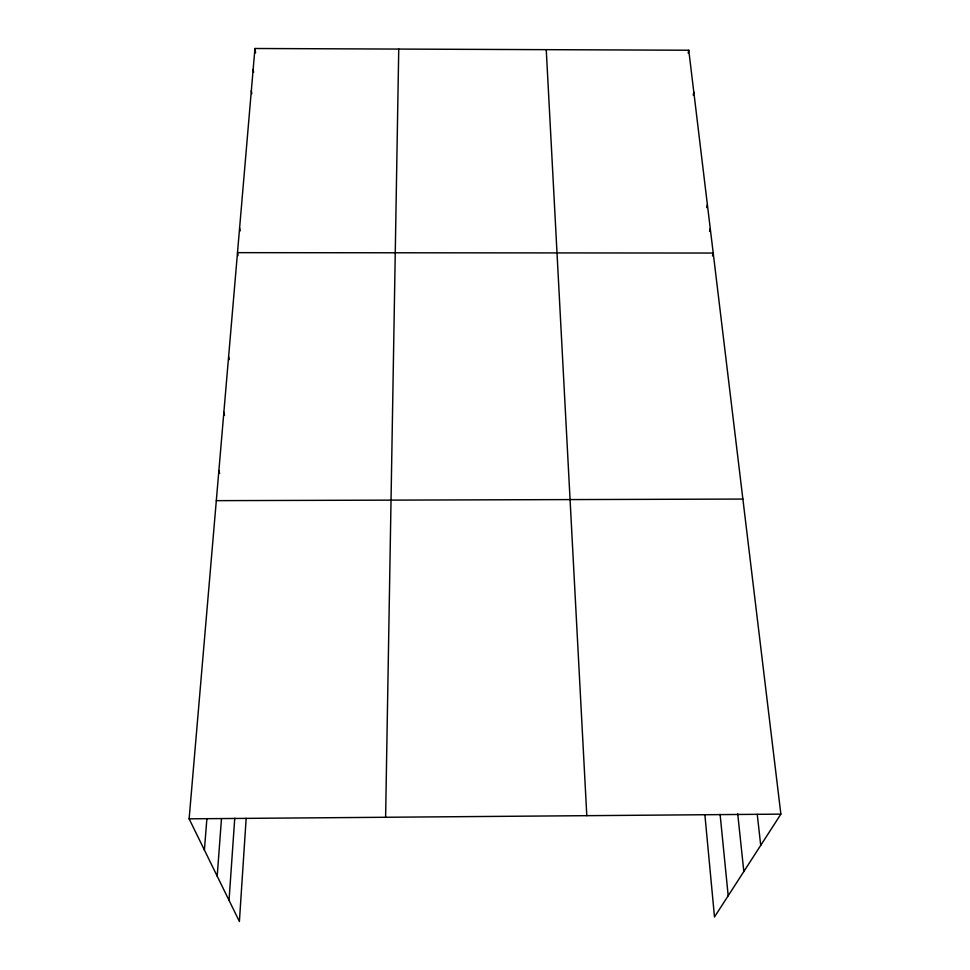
<?xml version="1.0" encoding="UTF-8"?>
<svg xmlns="http://www.w3.org/2000/svg" width="970" height="970" viewBox="0 0 970 970"><rect width="100%" height="100%" fill="white"/><g stroke="black" fill="none" stroke-linecap="round" stroke-linejoin="round"><path stroke-width="1.45" d="M385.611 817.261L398.743 49.07M246.162 818.34L239.396 921.5L189.126 818.826L254.94 48.5L688.761 50.234L780.874 814.133L714.49 916.977L704.875 814.703M229.041 900.342L234.752 818.219M217.207 876.177L221.463 818.826M204.403 850.023L206.889 818.704M688.191 53.168L688.761 50.234M693.211 95.133L693.817 92.162M706.693 207.58L707.372 204.67M709.567 231.478L710.258 228.605M712.477 255.971L713.205 253.049L237.492 252.649L238.05 255.595M189.126 818.826L780.874 814.133M216.31 500.653L742.874 499.065M218.893 470.498L219.632 473.384M223.864 412.274L224.555 415.184M228.605 356.669L229.26 359.603M239.602 228.035L240.136 230.933M251.327 90.683L251.788 93.678M253.146 69.379L253.594 72.326M254.94 48.5L255.583 52.938M757.243 814.339L760.722 845.343M737.721 813.794L743.82 871.533M720.104 814.376L728.191 895.759M546.243 49.664L586.801 815.673"/></g></svg>
